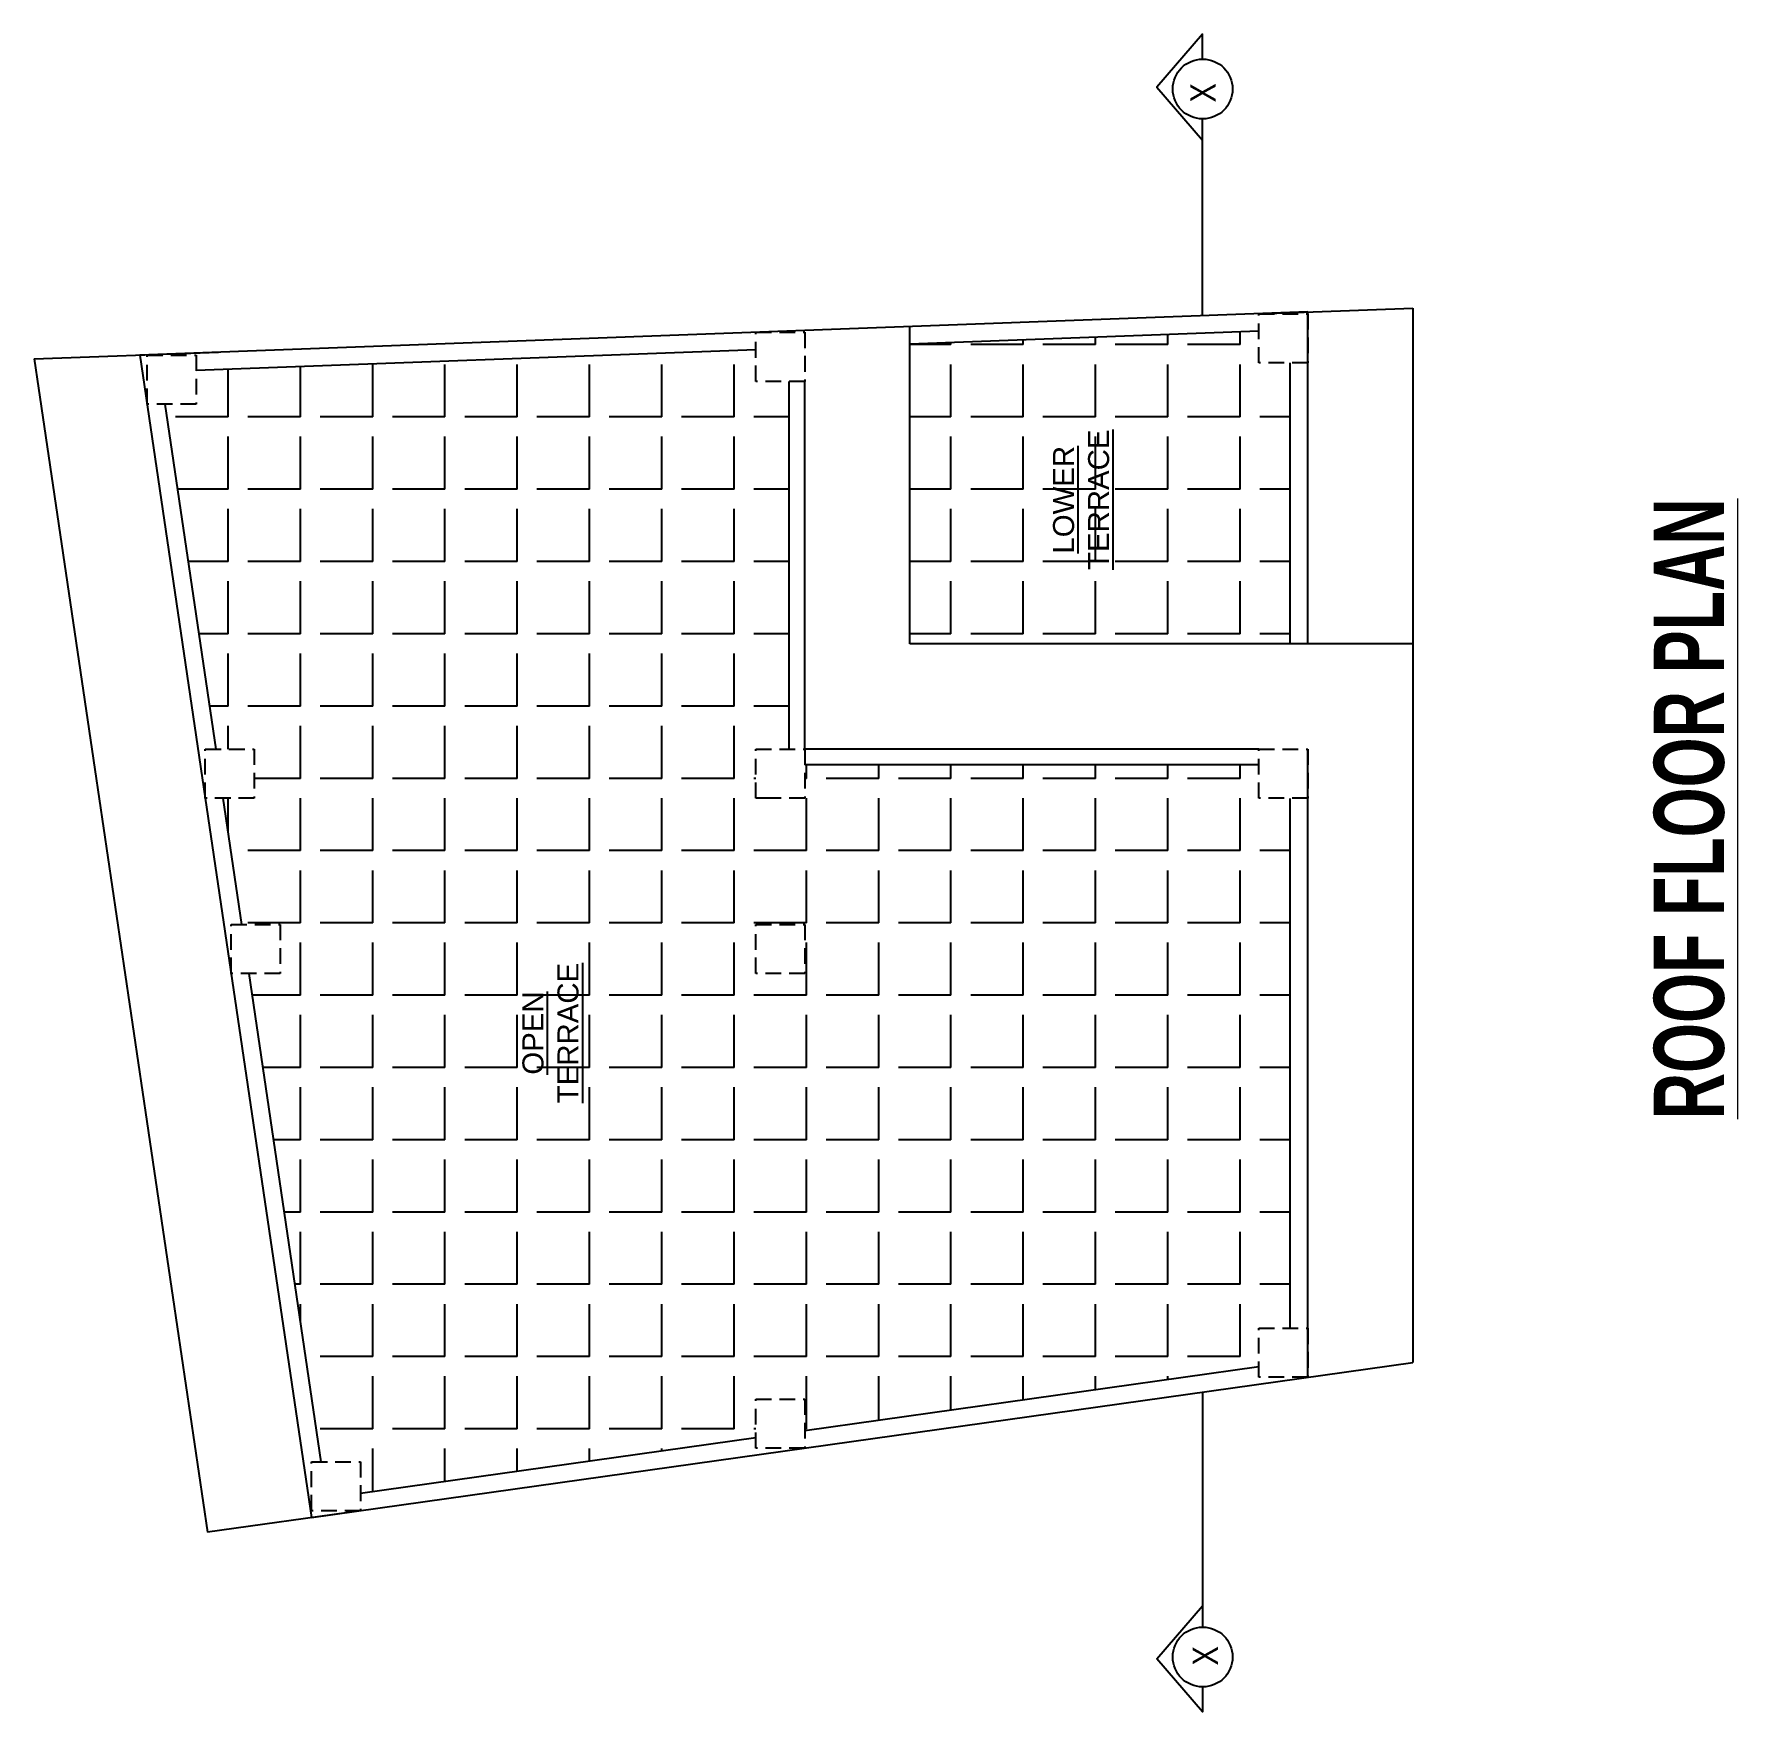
# Model space of a CAD drawing. Header units: inches. Extents: x -5142662 to -4941318, y -3361958 to -3160563.
# Drawn here: x -5004642.6 to -5004156.5, y -3261065.8 to -3260587.1 of the extents above; entities that cross this region are included whole.
import ezdxf

# ---------------------------------------------------------------- set-up
doc = ezdxf.new("R2010")
doc.units = ezdxf.units.IN
doc.header["$LTSCALE"] = 2
doc.header["$MEASUREMENT"] = 0
doc.linetypes.add('HIDDEN', pattern=[0.375, 0.25, -0.125])
doc.layers.get('0').update_dxf_attribs({"linetype": 'CONTINUOUS'})
doc.layers.add('A-Hatch', color=7, linetype='CONTINUOUS')
doc.layers.add('TEXT', color=181, linetype='CONTINUOUS', lineweight=25)
doc.layers.add('Text-100.w', color=254, linetype='CONTINUOUS', lineweight=9)
doc.styles.add('ARAIL', font='ARIALN.TTF')
doc.styles.add('Arial', font='arial.ttf', dxfattribs={"width": 0.8, "height": 12})
doc.styles.add('arial.', font='arial.ttf')
pattern_1 = [(90, (-8266802.3, 1746847.428), (-20.625, 6e-15), [15, -5.625]), (180, (-8266802.3, 1746847.428), (-8e-15, -20.625), [15, -5.625])]

msp = doc.modelspace()

# ---------------------------------------------------------------- hatches: boundary and pattern name
at = {"layer": 'A-Hatch', "ltscale": 0.5}
h = msp.add_hatch(dxfattribs=at)
h.set_pattern_fill('ANGLE', color=256, scale=75, angle=90)
h.set_pattern_definition(pattern_1)
h.paths.add_polyline_path([(-5004392.73, -3260675.55), (-5004392.73, -3260761.1), (-5004284.23, -3260761.1), (-5004284.23, -3260680.87), (-5004293.23, -3260680.87), (-5004293.23, -3260671.88)])
h.paths.add_polyline_path([(-5004333.1, -3260741.34), (-5004333.1, -3260698.29), (-5004355.57, -3260698.29), (-5004355.57, -3260741.34)], flags=24)
h = msp.add_hatch(dxfattribs=at)
h.set_pattern_fill('ANGLE', color=256, scale=75, angle=90)
h.set_pattern_definition(pattern_1)
h.paths.add_polyline_path([(-5004422.73, -3260795.6), (-5004422.73, -3260805.1), (-5004436.73, -3260805.1), (-5004436.73, -3260791.1), (-5004427.23, -3260791.1), (-5004427.23, -3260686.17), (-5004436.73, -3260686.17), (-5004436.73, -3260677.18), (-5004596.41, -3260683.07), (-5004596.41, -3260692.66), (-5004605.36, -3260692.66), (-5004590.81, -3260791.1), (-5004579.8, -3260791.1), (-5004579.8, -3260805.1), (-5004588.75, -3260805.1), (-5004583.43, -3260841.1), (-5004572.41, -3260841.1), (-5004572.41, -3260855.1), (-5004581.36, -3260855.1), (-5004560.78, -3260994.41), (-5004549.47, -3260994.41), (-5004549.47, -3261003.36), (-5004436.73, -3260987.48), (-5004436.73, -3260976.55), (-5004422.73, -3260976.55), (-5004422.73, -3260985.5), (-5004293.23, -3260967.26), (-5004293.23, -3260956.34), (-5004284.23, -3260956.34), (-5004284.23, -3260805.1), (-5004293.23, -3260805.1), (-5004293.23, -3260795.6)])
h.paths.add_polyline_path([(-5004422.73, -3260855.1), (-5004436.73, -3260855.1), (-5004436.73, -3260841.1), (-5004422.73, -3260841.1)], flags=16)
h.paths.add_polyline_path([(-5004484.49, -3260893.51), (-5004484.49, -3260850.46), (-5004506.95, -3260850.46), (-5004506.95, -3260893.51)], flags=24)

# ---------------------------------------------------------------- linework, layer by layer
at = {"ltscale": 0.5}
for p, q in [((-5004279.23, -3260666.36), (-5004612.48, -3260678.66)), ((-5004293.23, -3260666.87), (-5004249.23, -3260665.25)), ((-5004279.23, -3260761.1), (-5004279.23, -3260666.36)), ((-5004249.23, -3260665.25), (-5004249.23, -3260966.11)), ((-5004392.73, -3260761.1), (-5004392.73, -3260670.55)), ((-5004293.23, -3260671.88), (-5004392.73, -3260675.55)), ((-5004642.64, -3260679.77), (-5004590.07, -3260677.83)), ((-5004612.48, -3260678.66), (-5004593.8, -3260805.1)), ((-5004436.73, -3260677.18), (-5004596.41, -3260683.07)), ((-5004422.73, -3260677.15), (-5004422.73, -3260677.15)), ((-5004642.64, -3260679.77), (-5004593.18, -3261014.57)), ((-5004284.23, -3260761.1), (-5004284.23, -3260680.87)), ((-5004427.23, -3260791.1), (-5004427.23, -3260686.17)), ((-5004422.73, -3260791.1), (-5004422.73, -3260686.17)), ((-5004605.36, -3260692.66), (-5004590.81, -3260791.1)), ((-5004249.23, -3260761.1), (-5004392.73, -3260761.1)), ((-5004293.23, -3260791.1), (-5004422.73, -3260791.1)), ((-5004293.23, -3260795.6), (-5004422.73, -3260795.6)), ((-5004279.23, -3260805.1), (-5004279.23, -3260791.1)), ((-5004593.8, -3260805.1), (-5004563.47, -3261010.38)), ((-5004588.75, -3260805.1), (-5004583.43, -3260841.1)), ((-5004432.23, -3260805.1), (-5004436.73, -3260805.1)), ((-5004284.23, -3260956.34), (-5004284.23, -3260805.15)), ((-5004279.23, -3260956.34), (-5004279.23, -3260805.15)), ((-5004581.36, -3260855.1), (-5004560.78, -3260994.41)), ((-5004279.23, -3260970.34), (-5004279.23, -3260956.34)), ((-5004563.47, -3261010.38), (-5004249.23, -3260966.11)), ((-5004422.73, -3260985.5), (-5004293.23, -3260967.26)), ((-5004549.47, -3261003.36), (-5004436.73, -3260987.48)), ((-5004549.47, -3261008.41), (-5004593.18, -3261014.57))]:
    msp.add_line(p, q, dxfattribs=at)
at = {"linetype": 'HIDDEN', "ltscale": 9}
for points in [[(-5004293.23, -3260680.87), (-5004293.23, -3260666.87), (-5004279.23, -3260666.87), (-5004279.23, -3260680.87)], [(-5004436.73, -3260686.17), (-5004436.73, -3260672.17), (-5004422.73, -3260672.17), (-5004422.73, -3260686.17)], [(-5004610.41, -3260692.66), (-5004610.41, -3260678.66), (-5004596.41, -3260678.66), (-5004596.41, -3260692.66)], [(-5004593.8, -3260805.1), (-5004593.8, -3260791.1), (-5004579.8, -3260791.1), (-5004579.8, -3260805.1)], [(-5004436.73, -3260805.1), (-5004436.73, -3260791.1), (-5004422.73, -3260791.1), (-5004422.73, -3260805.1)], [(-5004293.23, -3260805.1), (-5004293.23, -3260791.1), (-5004279.23, -3260791.1), (-5004279.23, -3260805.1)], [(-5004586.41, -3260855.1), (-5004586.41, -3260841.1), (-5004572.41, -3260841.1), (-5004572.41, -3260855.1)], [(-5004436.73, -3260855.1), (-5004436.73, -3260841.1), (-5004422.73, -3260841.1), (-5004422.73, -3260855.1)], [(-5004293.23, -3260970.34), (-5004293.23, -3260956.34), (-5004279.23, -3260956.34), (-5004279.23, -3260970.34)], [(-5004436.73, -3260990.55), (-5004436.73, -3260976.55), (-5004422.73, -3260976.55), (-5004422.73, -3260990.55)], [(-5004563.47, -3261008.41), (-5004563.47, -3260994.41), (-5004549.47, -3260994.41), (-5004549.47, -3261008.41)]]:
    msp.add_lwpolyline(points, close=True, dxfattribs=at)
at = {"layer": 'TEXT'}
for points in [[(-5004309.23, -3260594.21), (-5004309.23, -3260587.07), (-5004322.32, -3260602.21), (-5004309.23, -3260617.35)], [(-5004309.23, -3260667.47), (-5004309.23, -3260611.28)], [(-5004309.23, -3260974.56), (-5004309.23, -3261041.61)], [(-5004309.23, -3261058.67), (-5004309.23, -3261065.81), (-5004322.32, -3261050.67), (-5004309.23, -3261035.53)]]:
    msp.add_lwpolyline(points, dxfattribs=at)
for centre in [(-5004309.23, -3260602.75), (-5004309.23, -3261050.14)]:
    msp.add_circle(centre, 8.53, dxfattribs=at)

# ---------------------------------------------------------------- texts
at = {"layer": 'TEXT', "char_height": 7.2, "rotation": 90, "style": 'ARAIL'}
for insert, attachment_point in [((-5004312.73, -3260606.58), 1), ((-5004312.07, -3261047.05), 3)]:
    msp.add_mtext_dynamic_manual_height_columns('X', width=125.4648, gutter_width=90, heights=[0], dxfattribs=dict(at, insert=insert, attachment_point=attachment_point))
at = {"layer": 'TEXT', "lineweight": -2, "char_height": 6, "width": 127.5059, "attachment_point": 5, "rotation": 90, "style": 'arial.'}
for s, insert in [('{\\LLOWER\\PTERRACE}', (-5004343.88, -3260719.94)), ('{\\LOPEN\\PTERRACE}', (-5004495.27, -3260872.11))]:
    msp.add_mtext(s, dxfattribs=dict(at, insert=insert))
at = {"layer": 'Text-100.w', "insert": (-5004180.51, -3260808.14), "char_height": 20, "width": 569.1024, "attachment_point": 2, "rotation": 90, "style": 'Arial'}
msp.add_mtext('\\A1;{\\fArial Narrow|b1|i0|c0|p34;\\LROOF FLOOR PLAN}', dxfattribs=at)

doc.saveas('drawing.dxf')
